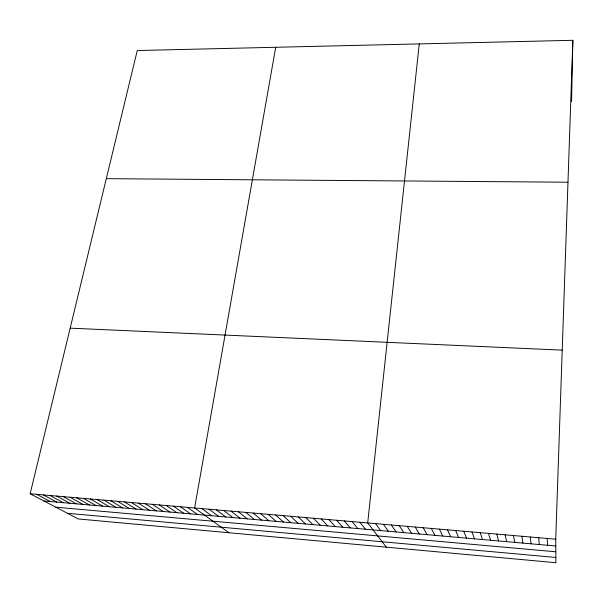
<?xml version="1.0" encoding="UTF-8"?>
<svg xmlns="http://www.w3.org/2000/svg" width="603" height="603" viewBox="0 0 603 603"><rect width="100%" height="100%" fill="white"/><g stroke="black" fill="none" stroke-linecap="round" stroke-linejoin="round"><path stroke-width="0.9" d="M571.561 101.53L572.85 40.295L137.265 50.531L30.15 493.767L78.239 518.949L555.913 562.705L555.732 539.188L572.85 40.295M419.258 43.906L367.687 522.937L386.312 547.162M275.699 47.275L194.618 507.982L228.944 532.75M106.294 178.669L567.981 182.219M70.174 328.153L562.222 350.139M30.15 493.767L555.732 539.188M43.936 500.987L555.785 545.986M55.785 507.191L555.83 551.79M67.438 513.289L555.868 557.466M36.745 494.339L50.381 501.553M43.356 494.912L56.84 502.118M49.996 495.485L63.33 502.691M56.659 496.058L69.835 503.264M63.338 496.638L76.362 503.837M70.038 497.219L82.905 504.41M76.769 497.799L89.478 504.99M83.516 498.38L96.065 505.57M90.284 498.967L102.676 506.151M97.075 499.555L109.309 506.731M103.897 500.143L115.964 507.319M110.733 500.731L122.643 507.907M117.593 501.327L129.336 508.495M124.482 501.922L136.059 509.083M131.386 502.518L142.798 509.678M138.321 503.121L149.567 510.274M145.27 503.716L156.35 510.869M152.25 504.319L163.157 511.465M159.252 504.93L169.986 512.068M166.277 505.533L176.845 512.671M173.325 506.143L183.719 513.274M180.403 506.754L190.616 513.884M187.495 507.364L197.543 514.495M201.854 508.608L211.54 515.723M209.12 509.234L218.625 516.341M216.409 509.867L225.726 516.967M223.721 510.5L232.856 517.593M231.062 511.133L240.009 518.226M238.426 511.766L247.192 518.859M245.82 512.407L254.391 519.492M253.237 513.047L261.619 520.125M260.677 513.696L268.87 520.766M268.147 514.336L276.144 521.399M275.639 514.985L283.448 522.047M283.161 515.633L290.774 522.688M290.714 516.289L298.123 523.336M298.289 516.944L305.502 523.984M305.887 517.6L312.904 524.633M313.515 518.256L320.336 525.288M321.173 518.919L327.783 525.944M328.854 519.582L335.268 526.6M336.564 520.253L342.775 527.263M344.305 520.917L350.305 527.919M352.077 521.587L357.865 528.59M359.87 522.266L365.448 529.253M375.541 523.615L380.697 530.595M383.418 524.301L388.362 531.266M391.332 524.987L396.05 531.944M399.269 525.673L403.769 532.622M407.229 526.359L411.517 533.301M415.226 527.045L419.289 533.987M423.246 527.738L427.09 534.673M431.303 528.439L434.921 535.358M439.383 529.133L442.775 536.052M447.494 529.833L450.66 536.745M455.642 530.542L458.574 537.439M463.813 531.251L466.518 538.14M472.013 531.959L474.486 538.841M480.244 532.668L482.483 539.542M488.505 533.384L490.51 540.25M496.804 534.1L498.568 540.959M505.126 534.816L506.656 541.667M513.485 535.539L514.766 542.383M521.866 536.263L522.914 543.099M530.286 536.994L531.085 543.816M538.735 537.725L539.286 544.539M547.222 538.456L547.524 545.263"/></g></svg>
